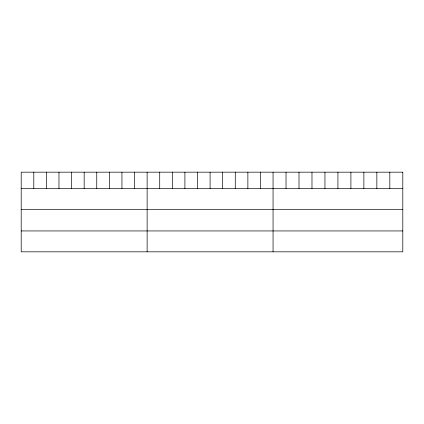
<?xml version="1.0" encoding="UTF-8"?>
<svg xmlns="http://www.w3.org/2000/svg" width="424" height="424" viewBox="0 0 424 424"><rect width="100%" height="100%" fill="white"/><g stroke="black" fill="none" stroke-linecap="round" stroke-linejoin="round"><path stroke-width="0.64" d="M21.2 188.542L402.8 188.542M21.2 209.429L402.8 209.429M21.2 230.942L402.8 230.942M389.826 172.171L389.826 188.542M376.851 172.171L376.851 188.542M363.877 172.171L363.877 188.542M350.902 172.171L350.902 188.542M337.928 172.171L337.928 188.542M324.954 172.171L324.954 188.542M311.979 172.171L311.979 188.542M299.005 172.171L299.005 188.542M286.03 172.171L286.03 188.542M273.056 172.171L273.056 251.829M260.463 172.171L260.463 188.542M247.87 172.171L247.87 188.542M235.278 172.171L235.278 188.542M222.685 172.171L222.685 188.542M210.092 172.171L210.092 188.542M197.499 172.171L197.499 188.542M184.906 172.171L184.906 188.542M172.314 172.171L172.314 188.542M159.721 172.171L159.721 188.542M147.128 172.171L147.128 251.829M134.535 172.171L134.535 188.542M121.942 172.171L121.942 188.542M109.35 172.171L109.35 188.542M96.757 172.171L96.757 188.542M84.164 172.171L84.164 188.542M71.571 172.171L71.571 188.542M58.978 172.171L58.978 188.542M46.386 172.171L46.386 188.542M33.793 172.171L33.793 188.542M402.8 172.171L21.2 172.171L21.2 251.829L402.8 251.829L402.8 172.171"/></g></svg>
